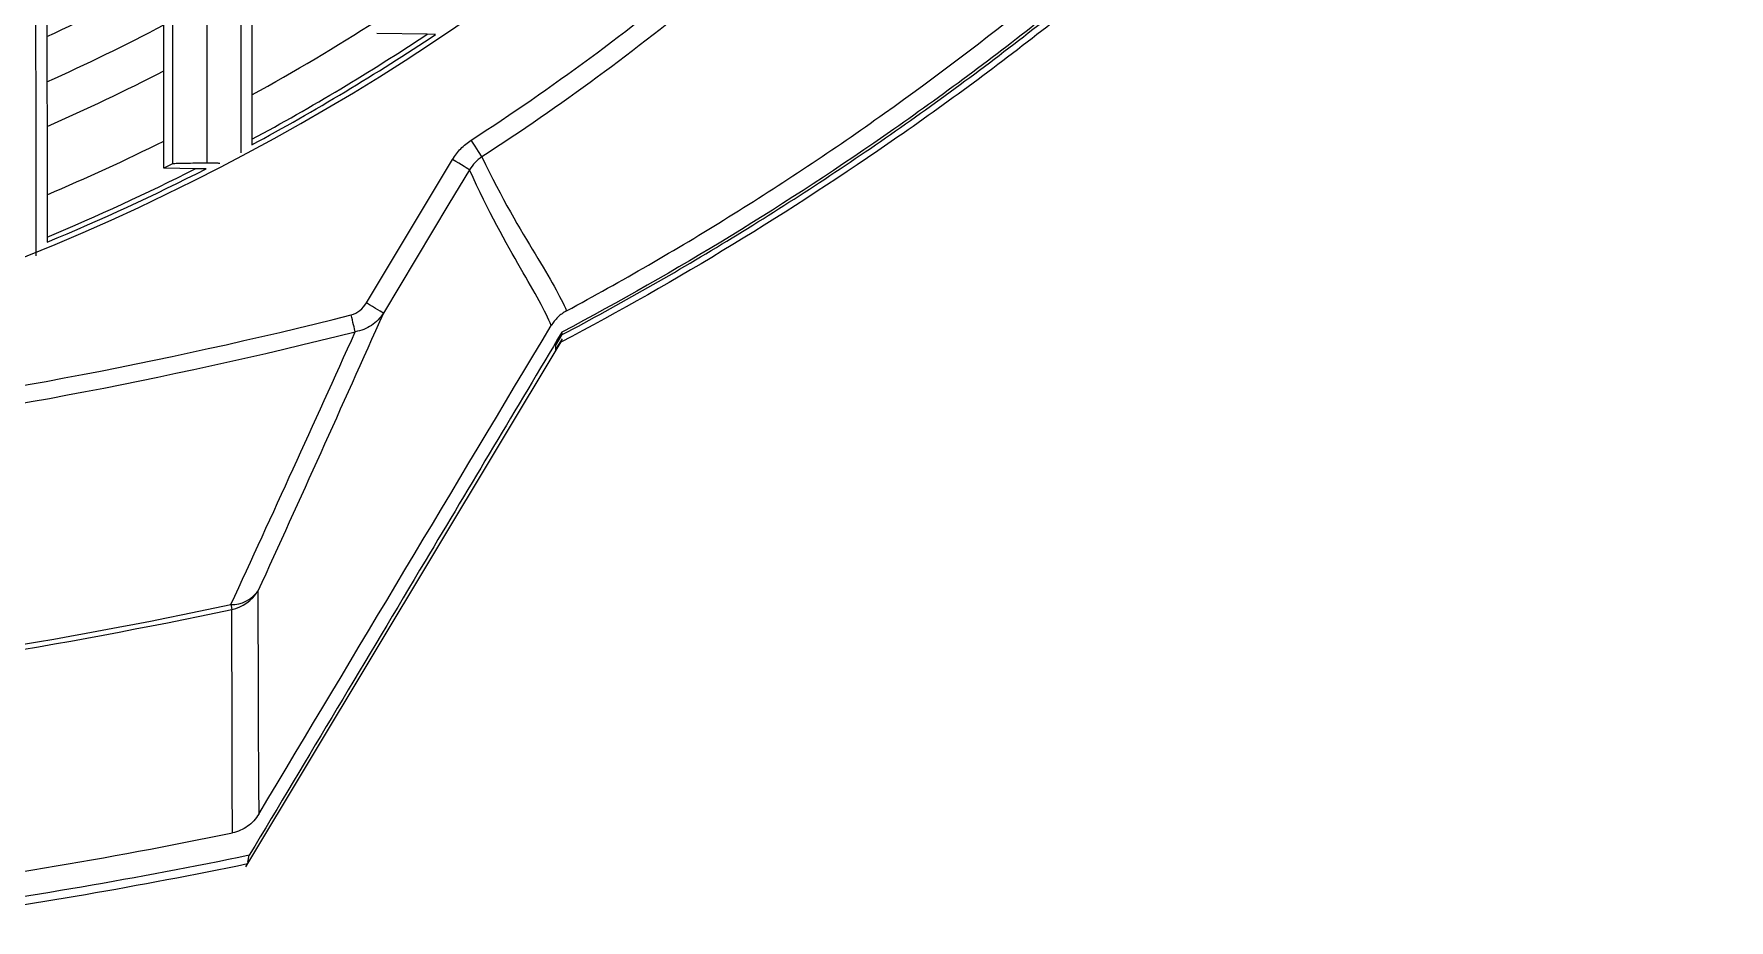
# Model space of a CAD drawing. Extents: x 9.3 to 87.2, y 0.6 to 68.8.
# Drawn here: x 82.111 to 84.659, y 22.495 to 23.827 of the extents above; entities that cross this region are included whole.
import ezdxf

# ---------------------------------------------------------------- set-up
doc = ezdxf.new("R2010")
doc.units = 0
doc.header["$MEASUREMENT"] = 0
doc.layers.add('OBJECT', color=7, linetype='CONTINUOUS')

msp = doc.modelspace()

# ---------------------------------------------------------------- linework, layer by layer
at = {"layer": 'OBJECT'}
for p, q in [((82.1304, 23.8874), (82.1305, 23.8234)), ((82.3063, 23.7719), (82.3064, 23.841)), ((82.4386, 23.8437), (82.4386, 23.7355)), ((82.702, 23.8268), (82.6266, 23.8279)), ((82.7147, 23.8266), (82.702, 23.8268)), ((82.1305, 23.8234), (82.1305, 23.7553)), ((82.1305, 23.7553), (82.1306, 23.6882)), ((82.3063, 23.6662), (82.3063, 23.7719)), ((82.4386, 23.7355), (82.4387, 23.6689)), ((82.1306, 23.6882), (82.1306, 23.5855)), ((82.3063, 23.6254), (82.3063, 23.6662)), ((82.4387, 23.6689), (82.4387, 23.6607)), ((82.3191, 23.632), (82.3063, 23.6254)), ((82.3542, 23.6248), (82.3063, 23.6254)), ((82.3698, 23.6246), (82.3542, 23.6248)), ((82.6106, 23.423), (82.7401, 23.6385)), ((82.1306, 23.5855), (82.1307, 23.522)), ((82.1307, 23.522), (82.1307, 23.5142)), ((82.8949, 23.3583), (82.9051, 23.3753)), ((82.4296, 22.5754), (82.9034, 23.3644)), ((82.4325, 22.5822), (82.4347, 22.5927))]:
    msp.add_line(p, q, dxfattribs=at)
at = {"layer": 'OBJECT', "flags": 128}
for points in [[(82.7844, 23.6426), (82.7839, 23.6435), (82.7827, 23.6452), (82.7812, 23.6476), (82.7791, 23.6508), (82.7767, 23.6545), (82.7741, 23.6586), (82.7712, 23.663), (82.7682, 23.6676)], [(82.7657, 23.6231), (82.7348, 23.5717), (82.6362, 23.4076)], [(82.7657, 23.6231), (82.7649, 23.6236), (82.7632, 23.6247), (82.7607, 23.6262), (82.7575, 23.6281), (82.7537, 23.6304), (82.7494, 23.6329), (82.7449, 23.6357), (82.7401, 23.6385)], [(82.6362, 23.4076), (82.6354, 23.4081), (82.6337, 23.4091), (82.6312, 23.4106), (82.628, 23.4126), (82.6242, 23.4148), (82.6199, 23.4174), (82.6154, 23.4201), (82.6106, 23.423)], [(82.594, 23.3797), (82.5935, 23.3818), (82.5929, 23.3843), (82.5921, 23.3872), (82.5913, 23.3903), (82.5905, 23.3938), (82.5896, 23.3974), (82.5886, 23.4011), (82.5877, 23.4049)], [(82.407, 22.9696), (82.4073, 22.9682), (82.4075, 22.967), (82.4077, 22.966), (82.4079, 22.965), (82.4081, 22.9641), (82.4083, 22.9634), (82.4084, 22.9628), (82.4085, 22.9623)]]:
    msp.add_lwpolyline(points, dxfattribs=at)
at = {"layer": 'OBJECT'}
for centre, radius, start, end in [((80.8209, 26.6652), 3.42, 270.3351, 319.7434), ((80.8209, 26.6652), 3.129, 294.7419, 298.3433), ((80.8209, 26.6652), 3.1911, 294.2304, 297.7431), ((80.8209, 26.6652), 3.3466, 298.9073, 302.6536), ((80.8209, 26.6652), 3.4051, 298.3659, 303.5341), ((80.8209, 26.6652), 3.4123, 298.3007, 303.7107), ((80.8209, 26.6652), 3.2524, 293.7462, 297.1758), ((80.8209, 26.6652), 3.3466, 293.0392, 296.3492), ((80.8209, 26.6652), 3.4051, 292.622, 296.7627), ((80.8209, 26.6652), 3.4123, 292.5716, 296.9949), ((80.8209, 30.4142), 7.2285, 270.15853, 284.14739), ((80.8209, 30.4142), 7.2545, 270.15796, 284.14739), ((82.4077, 23.019), 0.0495, 269.1983, 323.5642), ((82.3964, 23.0211), 0.06, 281.672, 328.374), ((80.8209, 30.4142), 7.6117, 270.15055, 282.02709), ((80.8209, 30.4142), 7.6191, 270.1504, 282.02709), ((80.8209, 30.4142), 7.998, 278.06732, 281.62222)]:
    msp.add_arc(centre, radius, start, end, dxfattribs=at)
for points, knots in [([(82.3191, 25.9896), (82.3191, 25.9142), (82.3191, 25.7462), (82.3191, 25.5065), (82.3191, 25.2665), (82.3191, 25.0481), (82.3191, 24.8519), (82.3191, 24.6603), (82.3191, 24.4638), (82.3191, 24.2576), (82.3191, 24.0488), (82.3191, 23.8373), (82.3191, 23.7012), (82.3191, 23.632)], [0, 0, 0, 0, 0.07671, 0.17069, 0.2599, 0.344156, 0.423483, 0.498142, 0.588778, 0.681635, 0.782036, 0.889234, 1, 1, 1, 1]), ([(82.4226, 23.6485), (82.4226, 23.7165), (82.4226, 23.8552), (82.4226, 24.0735), (82.4226, 24.2944), (82.4226, 24.514), (82.4226, 24.7422), (82.4226, 24.9716), (82.4226, 25.2129), (82.4226, 25.4597), (82.4226, 25.7157), (82.4226, 25.8993), (82.4226, 25.9872)], [0, 0, 0, 0, 0.109728, 0.223969, 0.330106, 0.428501, 0.526094, 0.629905, 0.717645, 0.810869, 0.909484, 1, 1, 1, 1]), ([(84.6591, 24.9342), (84.5472, 24.7699), (84.4257, 24.613), (84.2291, 24.3888), (84.1614, 24.3161), (84.0217, 24.1751), (83.9498, 24.1067), (83.8387, 24.0074), (83.8011, 23.9749), (83.7251, 23.911), (83.6867, 23.8798), (83.5702, 23.7878), (83.4908, 23.7289), (83.2476, 23.5597), (83.0787, 23.4567), (82.903, 23.3638)], [0, 0, 0, 0, 0.25, 0.25, 0.375, 0.375, 0.5, 0.5, 0.5625, 0.5625, 0.625, 0.625, 0.75, 0.75, 1, 1, 1, 1]), ([(84.6256, 24.9324), (84.517, 24.7698), (84.3988, 24.6148), (84.2076, 24.3935), (84.1414, 24.3216), (84.0047, 24.182), (83.9343, 24.1143), (83.7891, 23.9834), (83.7146, 23.9202), (83.5618, 23.7985), (83.4834, 23.74), (83.2437, 23.5723), (83.0774, 23.4706), (82.9046, 23.3791)], [0, 0, 0, 0, 0.25, 0.25, 0.375, 0.375, 0.5, 0.5, 0.625, 0.625, 0.75, 0.75, 1, 1, 1, 1]), ([(82.9051, 23.3753), (82.9917, 23.4212), (83.0768, 23.4696), (83.2438, 23.5717), (83.3257, 23.6253), (83.4864, 23.7377), (83.5649, 23.7962), (83.7181, 23.918), (83.7929, 23.9813), (83.9385, 24.1125), (84.0091, 24.1802), (84.1462, 24.3199), (84.2126, 24.3919), (84.4052, 24.6141), (84.5244, 24.77), (84.6336, 24.9329)], [0, 0, 0, 0, 0.125, 0.125, 0.25, 0.25, 0.375, 0.375, 0.5, 0.5, 0.625, 0.625, 0.75, 0.75, 1, 1, 1, 1]), ([(82.9116, 23.4111), (82.9943, 23.4557), (83.0755, 23.5027), (83.2349, 23.6017), (83.3132, 23.6538), (83.5423, 23.8168), (83.6879, 23.9345), (83.8609, 24.0931), (83.895, 24.1254), (83.9621, 24.1908), (83.9951, 24.224), (84.0924, 24.325), (84.1551, 24.3942), (84.2761, 24.5364), (84.3345, 24.6093), (84.4467, 24.759), (84.5007, 24.8358), (84.5523, 24.9142)], [0, 0, 0, 0, 0.125, 0.125, 0.25, 0.25, 0.5, 0.5, 0.5625, 0.5625, 0.625, 0.625, 0.75, 0.75, 0.875, 0.875, 1, 1, 1, 1]), ([(82.3709, 24.2584), (82.3709, 24.2001), (82.3709, 24.0799), (82.3709, 23.8688), (82.3709, 23.7232), (82.3709, 23.6329)], [0, 0, 0, 0, 0.2635522, 0.5429809, 1, 1, 1, 1]), ([(82.7682, 23.6676), (82.8289, 23.7069), (82.8883, 23.7481), (83.0046, 23.8339), (83.0613, 23.8785), (83.2272, 24.0171), (83.3319, 24.116), (83.4309, 24.2214)], [0, 0, 0, 0, 0.25, 0.25, 0.5, 0.5, 1, 1, 1, 1]), ([(83.4309, 24.1782), (83.3339, 24.0766), (83.2315, 23.9812), (83.0697, 23.8471), (83.0144, 23.8039), (82.9012, 23.7207), (82.8434, 23.6808), (82.7844, 23.6426)], [0, 0, 0, 0, 0.5, 0.5, 0.75, 0.75, 1, 1, 1, 1]), ([(82.1134, 24.1131), (82.1134, 24.1131), (82.1134, 23.9938), (82.1135, 23.8392), (82.1136, 23.6344), (82.1137, 23.5393), (82.1137, 23.4936)], [0, 0, 0, 0, 0.000003, 0.509023, 0.764264, 1, 1, 1, 1]), ([(82.7401, 23.6385), (82.7437, 23.6444), (82.7479, 23.6499), (82.7573, 23.6596), (82.7625, 23.6639), (82.7682, 23.6676)], [0, 0, 0, 0, 0.5, 0.5, 1, 1, 1, 1]), ([(82.3709, 23.6329), (82.3681, 23.6329), (82.3595, 23.6329), (82.3454, 23.6328), (82.3314, 23.6326), (82.3216, 23.6323), (82.32, 23.6321), (82.3191, 23.632)], [0, 0, 0, 0, 0.104398, 0.322549, 0.545855, 0.772704, 1, 1, 1, 1]), ([(82.3902, 23.6328), (82.3893, 23.6328), (82.3836, 23.6329), (82.3767, 23.6329), (82.3709, 23.6329)], [0, 0, 0, 0, 0.144717, 1, 1, 1, 1]), ([(82.7844, 23.6426), (82.7806, 23.6401), (82.7771, 23.6372), (82.7709, 23.6307), (82.7681, 23.6271), (82.7657, 23.6231)], [0, 0, 0, 0, 0.5, 0.5, 1, 1, 1, 1]), ([(82.8885, 23.3891), (82.8842, 23.3995), (82.8781, 23.4118), (82.8627, 23.4404), (82.8533, 23.4567), (82.821, 23.5126), (82.7942, 23.5598), (82.7657, 23.6231)], [0, 0, 0, 0, 0.25, 0.25, 0.5, 0.5, 1, 1, 1, 1]), ([(82.7844, 23.6426), (82.8141, 23.5801), (82.842, 23.5335), (82.8754, 23.4782), (82.8851, 23.4621), (82.9009, 23.4338), (82.9071, 23.4215), (82.9116, 23.4111)], [0, 0, 0, 0, 0.5, 0.5, 0.75, 0.75, 1, 1, 1, 1]), ([(82.5877, 23.4049), (82.5925, 23.4061), (82.597, 23.4085), (82.6048, 23.4149), (82.608, 23.4187), (82.6106, 23.423)], [0, 0, 0, 0, 0.5, 0.5, 1, 1, 1, 1]), ([(82.6362, 23.4076), (82.6316, 23.4003), (82.6256, 23.3941), (82.611, 23.3844), (82.6028, 23.3811), (82.594, 23.3797)], [0, 0, 0, 0, 0.5, 0.5, 1, 1, 1, 1]), ([(82.9116, 23.4111), (82.9068, 23.4086), (82.9025, 23.4054), (82.8947, 23.398), (82.8913, 23.3937), (82.8885, 23.3891)], [0, 0, 0, 0, 0.5, 0.5, 1, 1, 1, 1]), ([(82.9046, 23.3791), (82.8361, 23.2644), (82.7675, 23.1496), (82.699, 23.0349), (82.6109, 22.8875), (82.5228, 22.7401), (82.4347, 22.5927)], [0, 0, 0, 0, 0.01018856, 0.01018856, 0.01018856, 0.02327874, 0.02327874, 0.02327874, 0.02327874]), ([(82.9033, 23.3645), (82.9037, 23.3652), (82.9044, 23.3665), (82.9047, 23.3683), (82.9049, 23.3692)], [0, 0, 0, 0, 0.483982, 1, 1, 1, 1]), ([(82.4475, 22.9896), (82.4478, 22.9078), (82.4479, 22.8389), (82.4482, 22.755), (82.4483, 22.7304), (82.4486, 22.6876), (82.4488, 22.6694), (82.4489, 22.6545)], [0, 0, 0, 0, 0.5, 0.5, 0.75, 0.75, 1, 1, 1, 1]), ([(82.4094, 22.6265), (82.4093, 22.6414), (82.4092, 22.6596), (82.4089, 22.7025), (82.4088, 22.7272), (82.4087, 22.8112), (82.4087, 22.8803), (82.4085, 22.9623)], [0, 0, 0, 0, 0.25, 0.25, 0.5, 0.5, 1, 1, 1, 1]), ([(82.4489, 22.6545), (82.4467, 22.6509), (82.4442, 22.6476), (82.4386, 22.6416), (82.4355, 22.6388), (82.4253, 22.6316), (82.4176, 22.6282), (82.4094, 22.6265)], [0, 0, 0, 0, 0.25, 0.25, 0.5, 0.5, 1, 1, 1, 1])]:
    msp.add_open_spline(points, degree=3, knots=knots, dxfattribs=at)
for points in [[(82.6362, 23.4076), (82.5735, 23.267), (82.5107, 23.1277), (82.4475, 22.9896)], [(82.407, 22.9696), (82.4696, 23.1051), (82.5318, 23.2417), (82.594, 23.3797)], [(82.4489, 22.6545), (82.5954, 22.8994), (82.742, 23.1442), (82.8885, 23.3891)], [(82.9049, 23.3692), (82.9015, 23.3636), (82.8982, 23.3581), (82.8949, 23.3525)], [(82.9051, 23.3753), (82.905, 23.3765), (82.9048, 23.3778), (82.9046, 23.3791)], [(82.8949, 23.3583), (82.8949, 23.3557), (82.8949, 23.3538), (82.8949, 23.3525)], [(81.8424, 22.5315), (82.0326, 22.5563), (82.2216, 22.5879), (82.4094, 22.6265)], [(82.4347, 22.5927), (82.267, 22.5582), (82.0983, 22.5291), (81.9287, 22.5055)]]:
    msp.add_open_spline(points, degree=3, dxfattribs=at)

doc.saveas('drawing.dxf')
